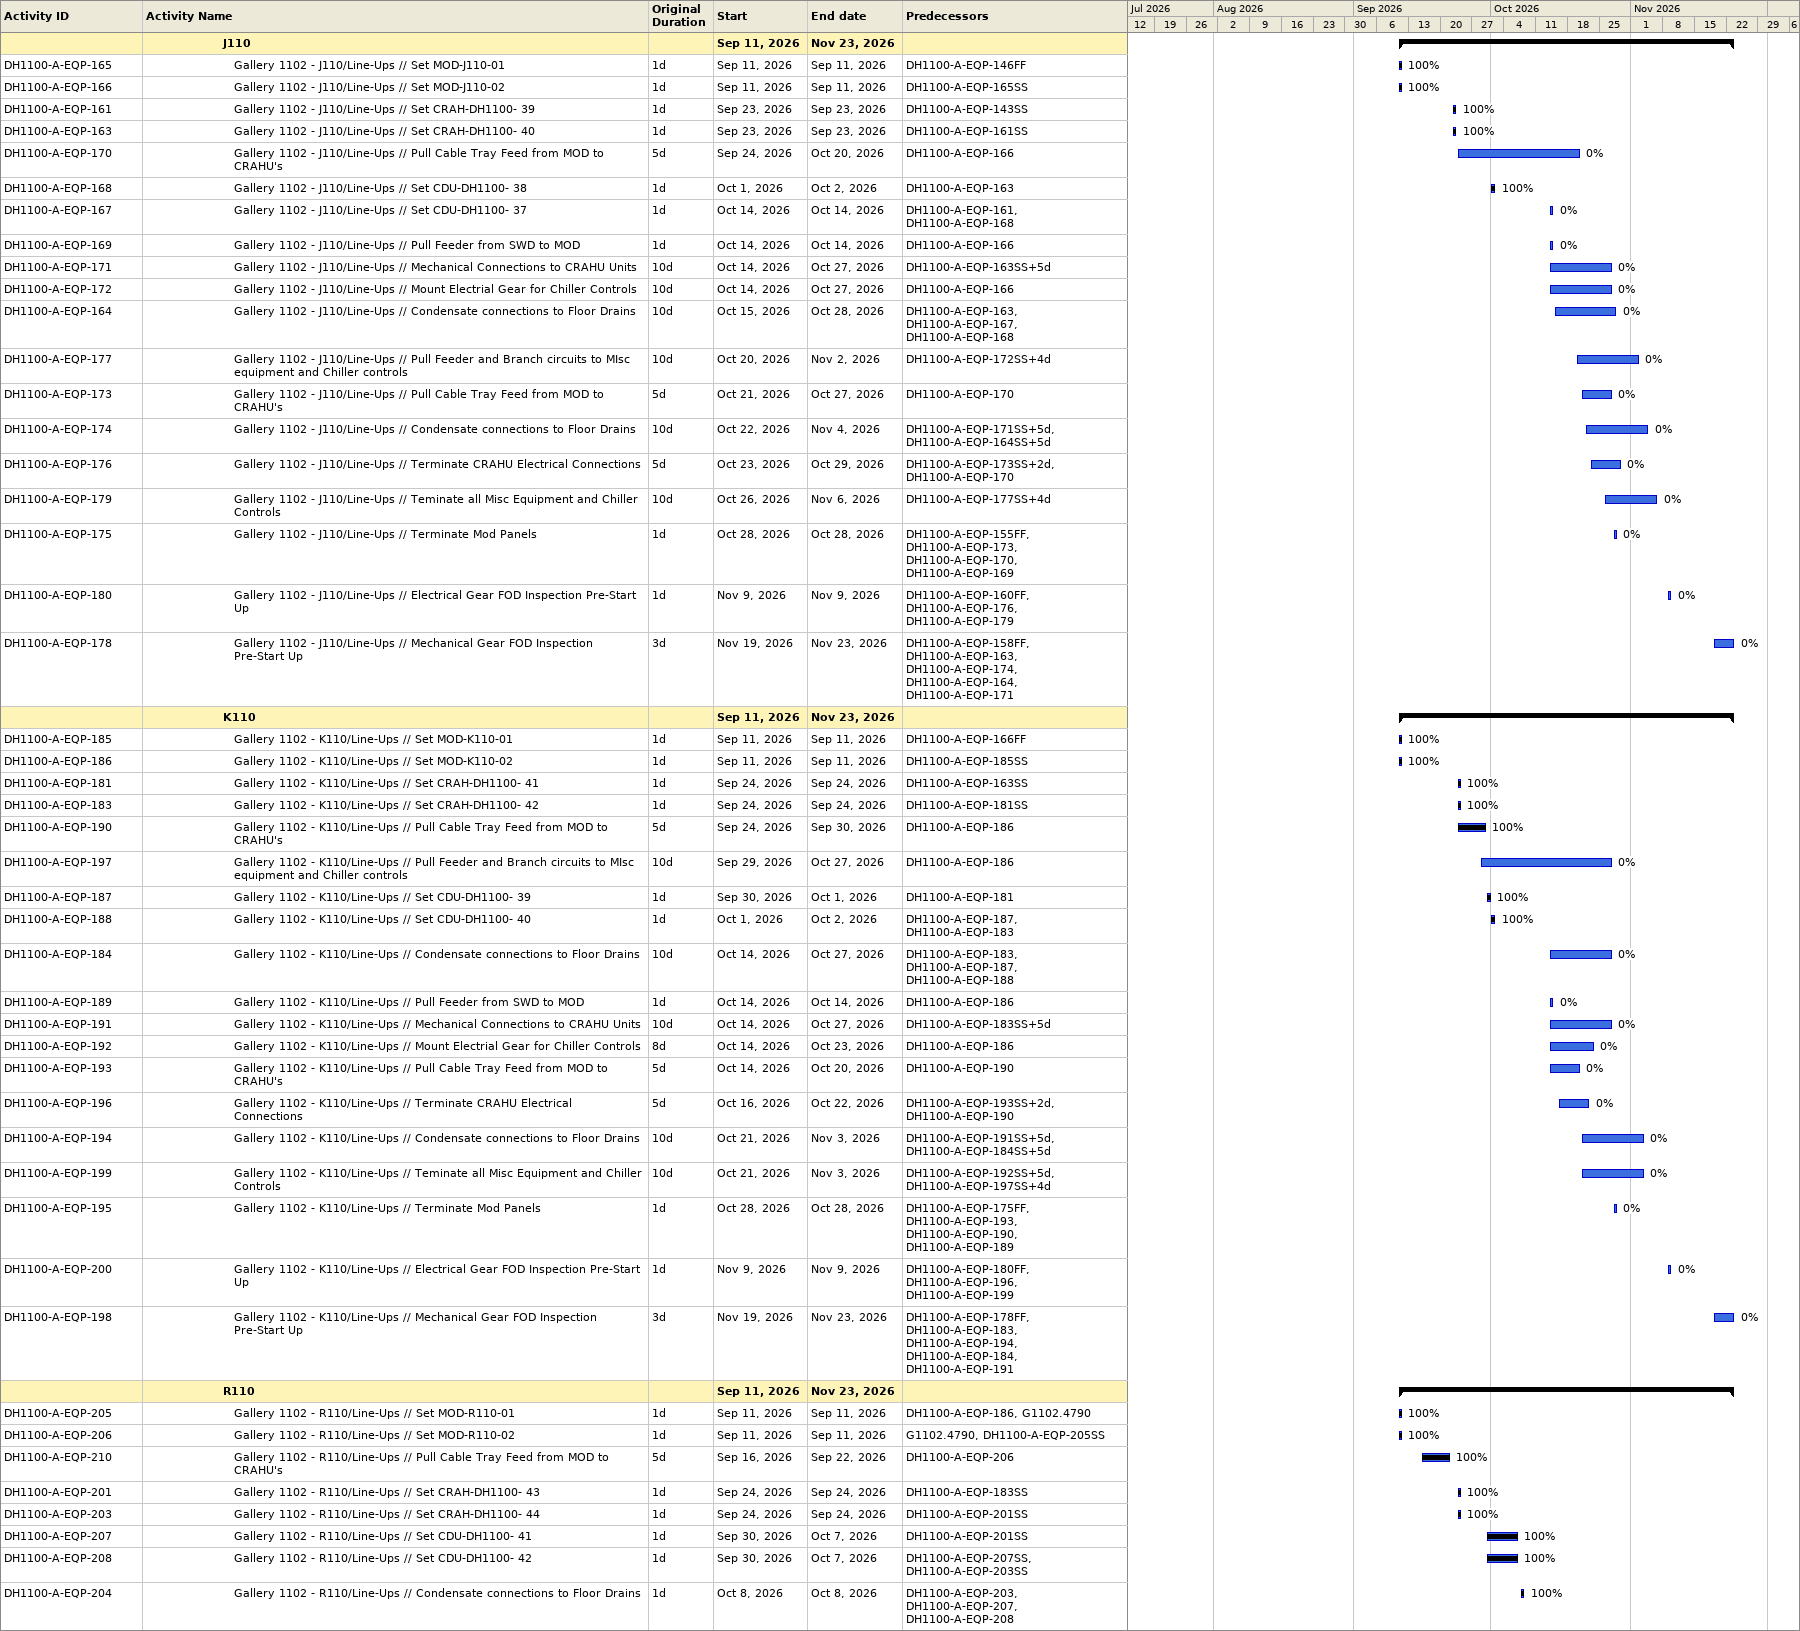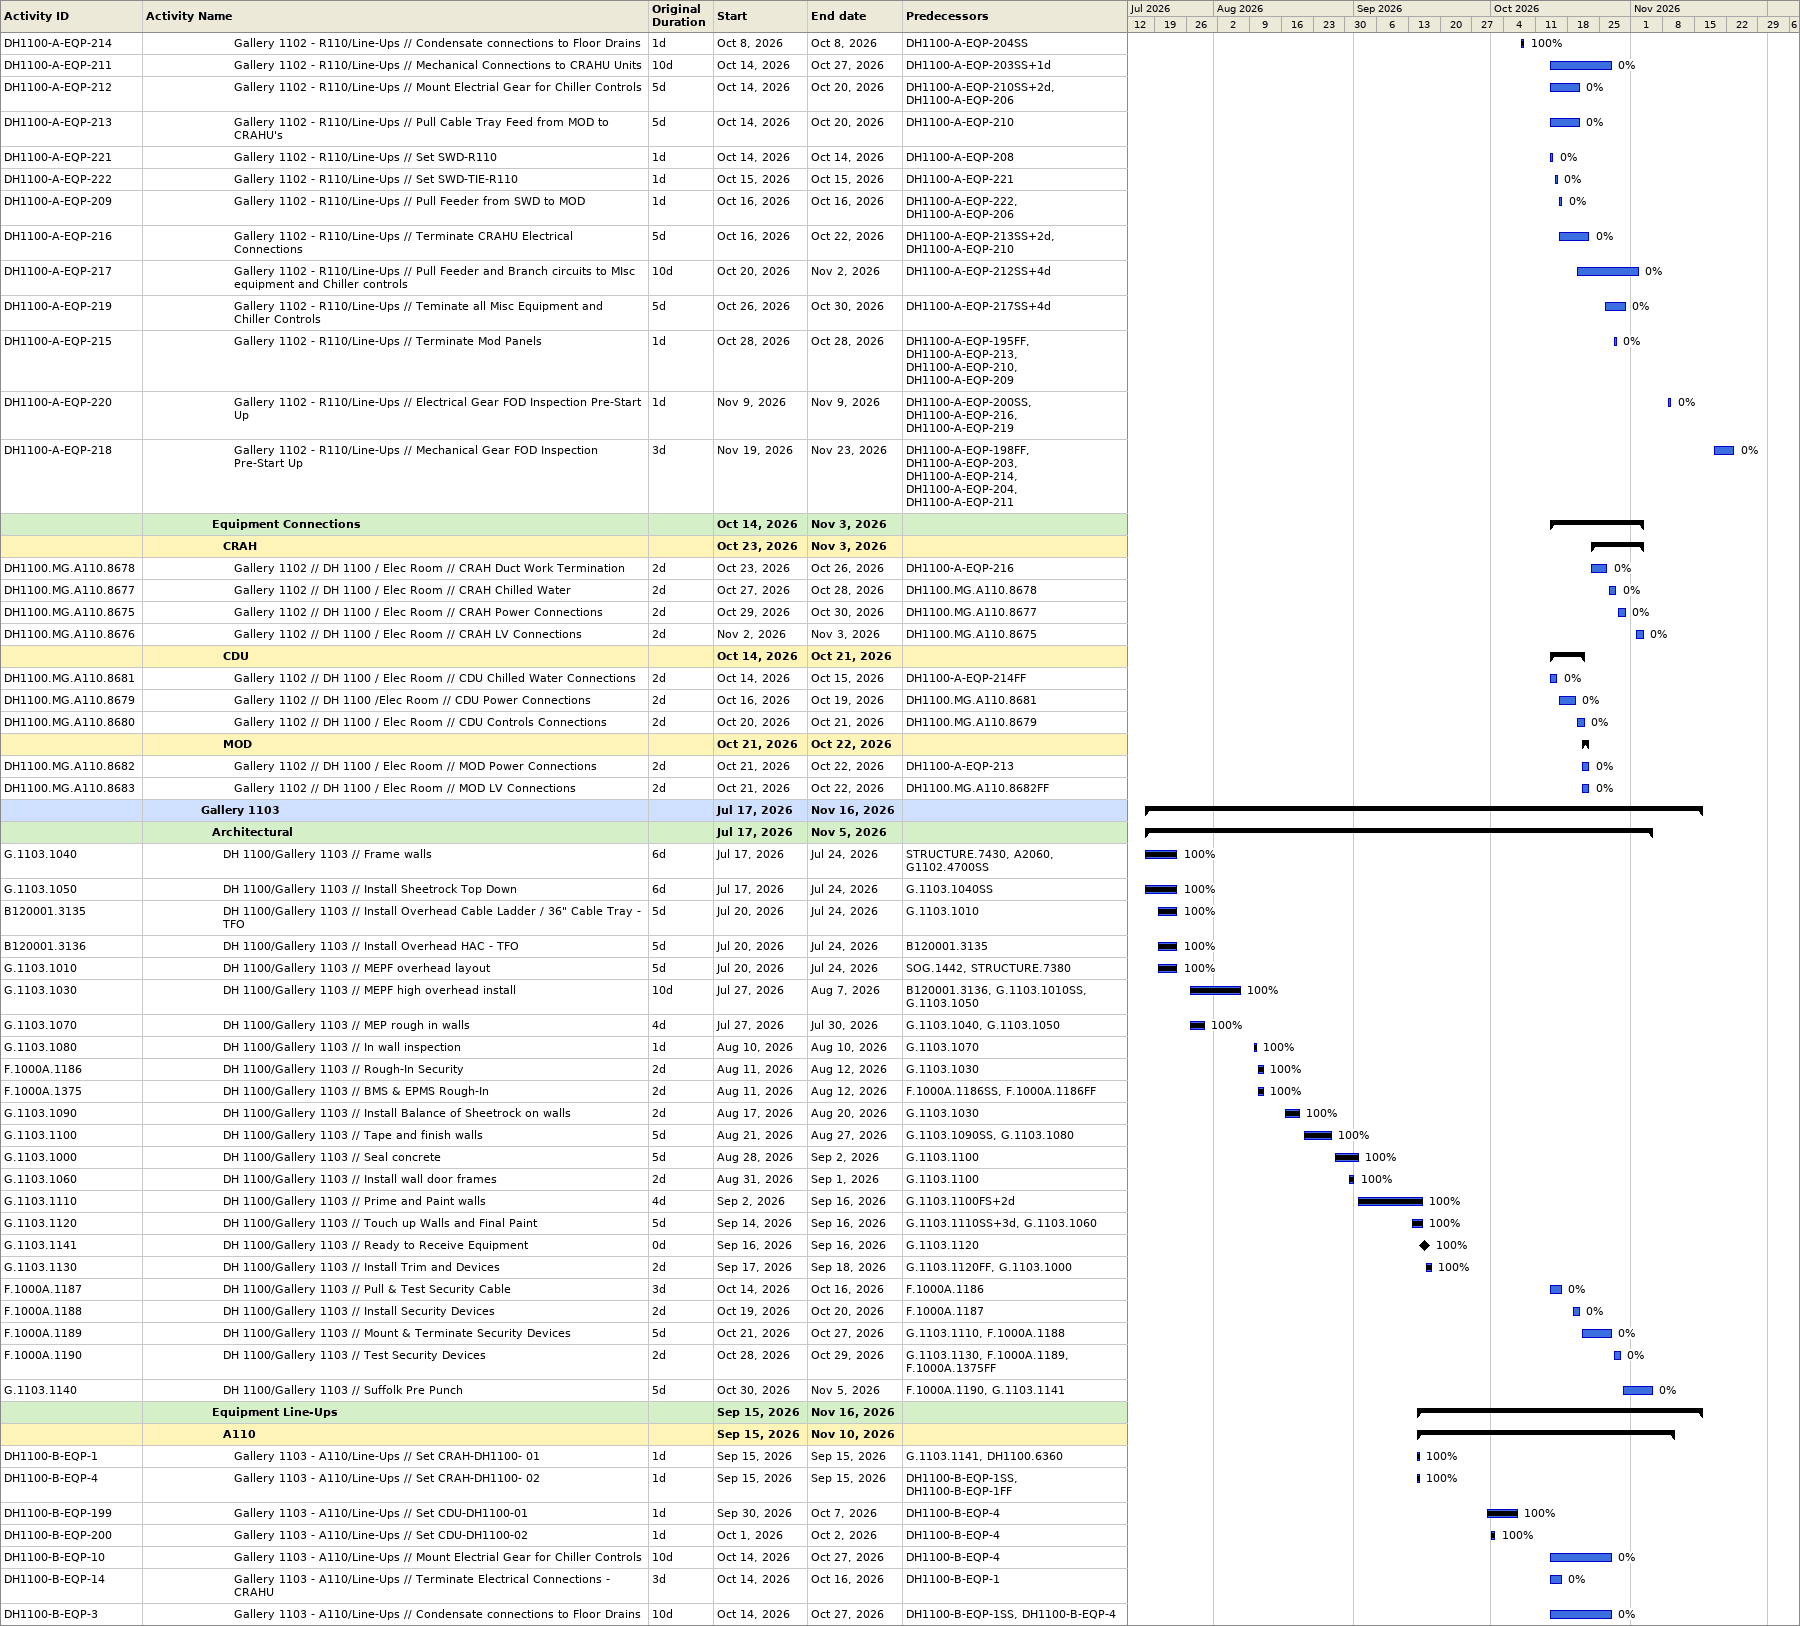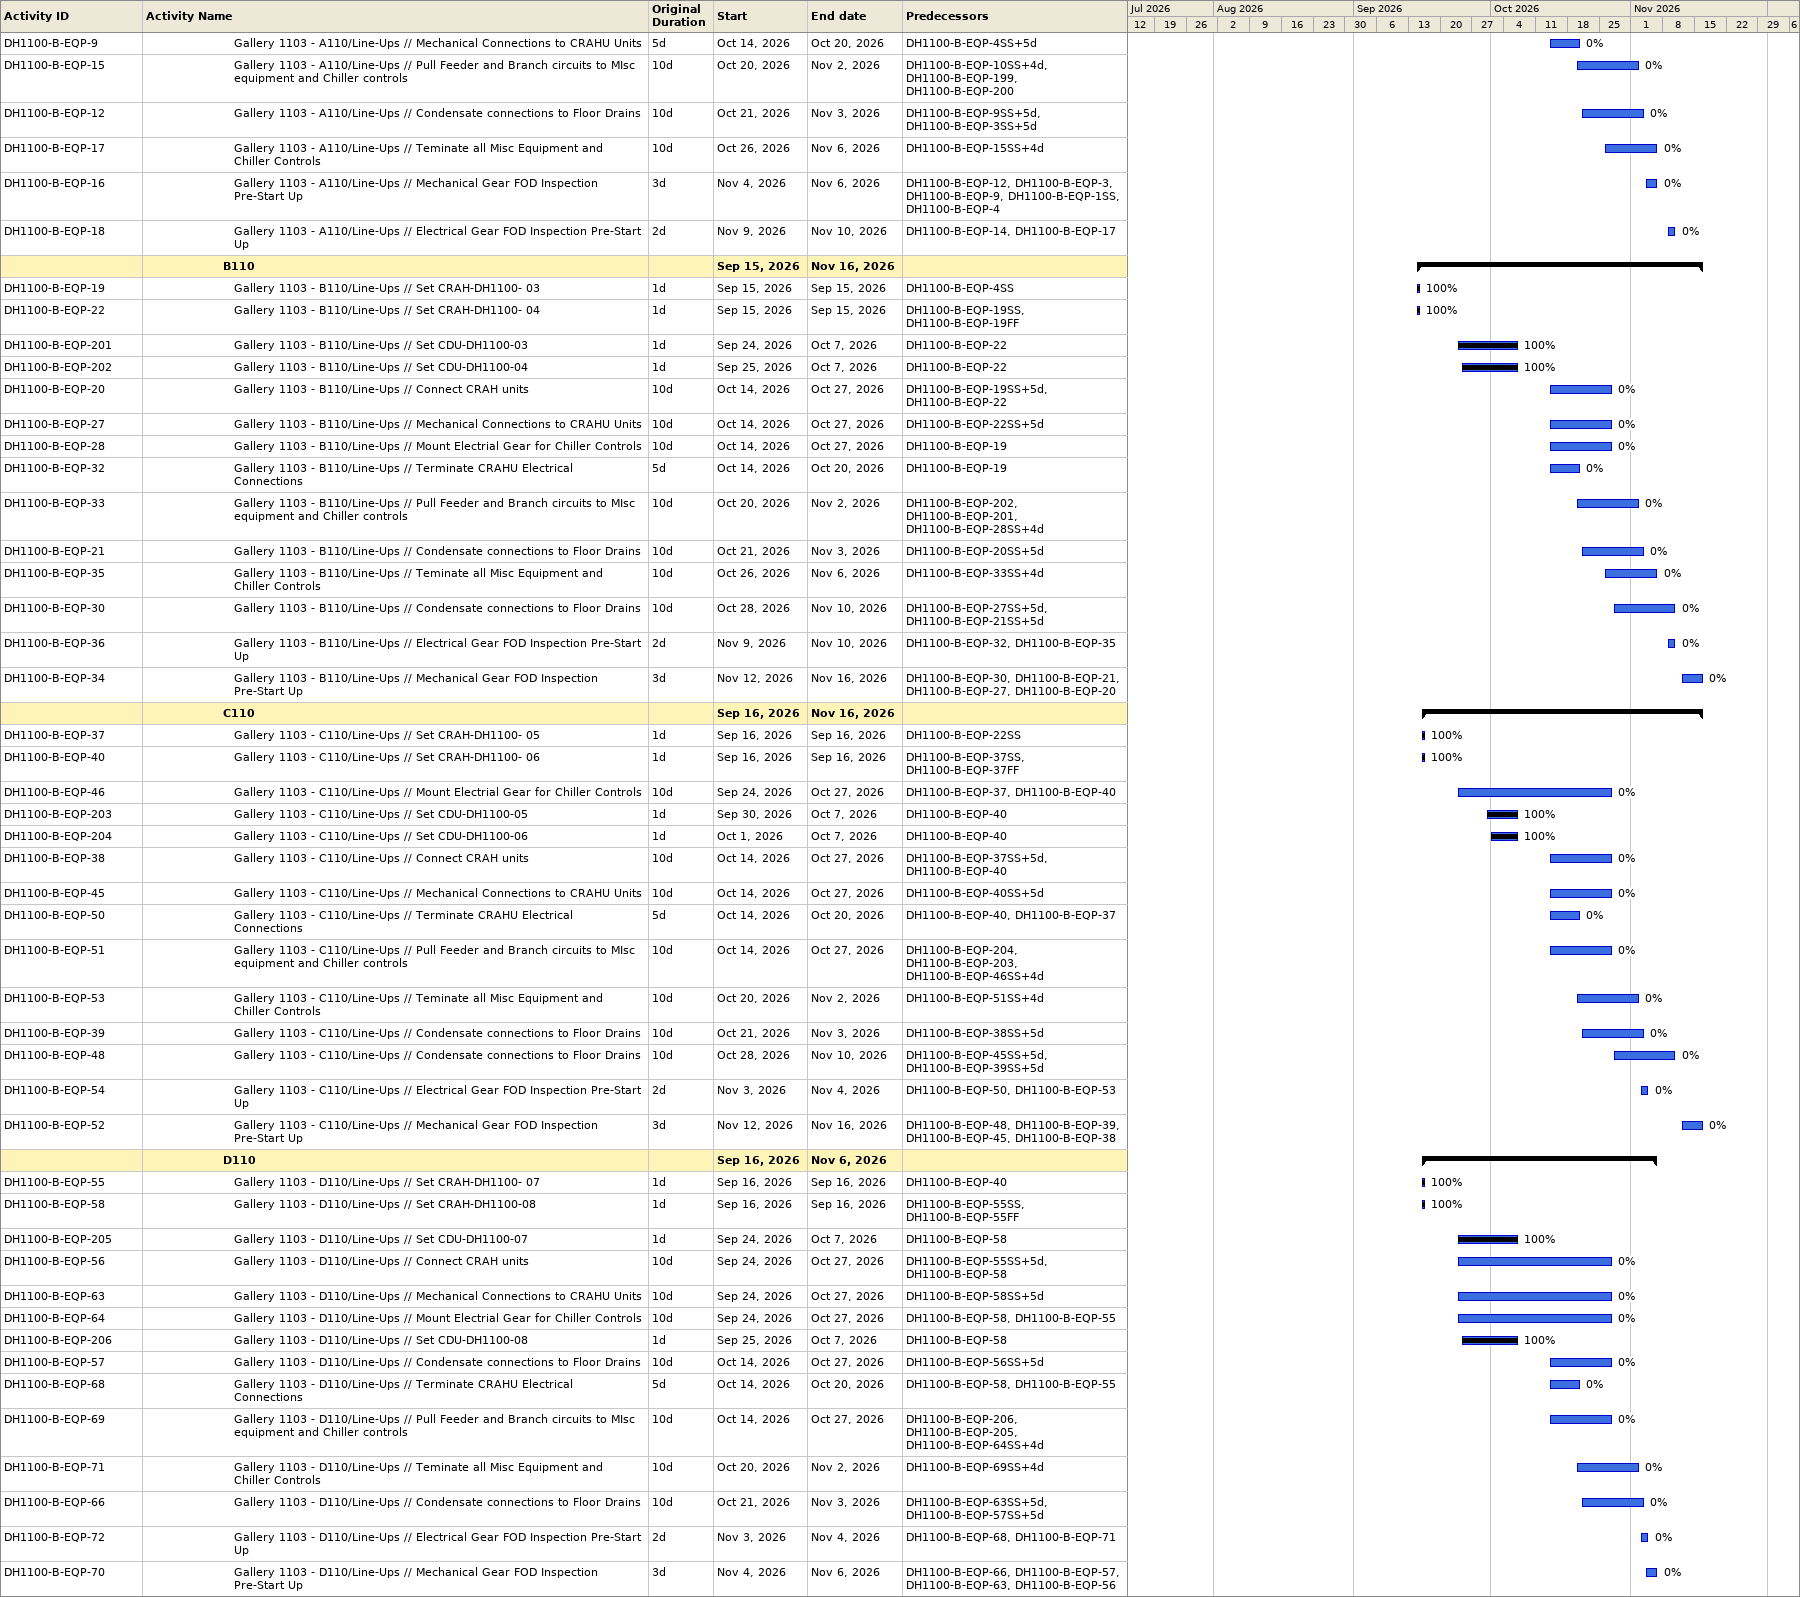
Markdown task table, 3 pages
| ID | Level | Task | Original duration | Start | Finish | Predecessors | % complete |
|---|---|---|---|---|---|---|---|
|  | 8 | **J110** |  | 2026-09-11 | 2026-11-23 |  |  |
| DH1100-A-EQP-165 | 9 | Gallery 1102 - J110/Line-Ups // Set MOD-J110-01 | 1d | 2026-09-11 | 2026-09-11 | DH1100-A-EQP-146FF | 100 |
| DH1100-A-EQP-166 | 9 | Gallery 1102 - J110/Line-Ups // Set MOD-J110-02 | 1d | 2026-09-11 | 2026-09-11 | DH1100-A-EQP-165SS | 100 |
| DH1100-A-EQP-161 | 9 | Gallery 1102 - J110/Line-Ups // Set CRAH-DH1100- 39 | 1d | 2026-09-23 | 2026-09-23 | DH1100-A-EQP-143SS | 100 |
| DH1100-A-EQP-163 | 9 | Gallery 1102 - J110/Line-Ups // Set CRAH-DH1100- 40 | 1d | 2026-09-23 | 2026-09-23 | DH1100-A-EQP-161SS | 100 |
| DH1100-A-EQP-170 | 9 | Gallery 1102 - J110/Line-Ups // Pull Cable Tray Feed from MOD to CRAHU's | 5d | 2026-09-24 | 2026-10-20 | DH1100-A-EQP-166 | 0 |
| DH1100-A-EQP-168 | 9 | Gallery 1102 - J110/Line-Ups // Set CDU-DH1100- 38 | 1d | 2026-10-01 | 2026-10-02 | DH1100-A-EQP-163 | 100 |
| DH1100-A-EQP-167 | 9 | Gallery 1102 - J110/Line-Ups // Set CDU-DH1100- 37 | 1d | 2026-10-14 | 2026-10-14 | DH1100-A-EQP-161, DH1100-A-EQP-168 | 0 |
| DH1100-A-EQP-169 | 9 | Gallery 1102 - J110/Line-Ups // Pull Feeder from SWD to MOD | 1d | 2026-10-14 | 2026-10-14 | DH1100-A-EQP-166 | 0 |
| DH1100-A-EQP-171 | 9 | Gallery 1102 - J110/Line-Ups // Mechanical Connections to CRAHU Units | 10d | 2026-10-14 | 2026-10-27 | DH1100-A-EQP-163SS+5d | 0 |
| DH1100-A-EQP-172 | 9 | Gallery 1102 - J110/Line-Ups // Mount Electrial Gear for Chiller Controls | 10d | 2026-10-14 | 2026-10-27 | DH1100-A-EQP-166 | 0 |
| DH1100-A-EQP-164 | 9 | Gallery 1102 - J110/Line-Ups // Condensate connections to Floor Drains | 10d | 2026-10-15 | 2026-10-28 | DH1100-A-EQP-163, DH1100-A-EQP-167, DH1100-A-EQP-168 | 0 |
| DH1100-A-EQP-177 | 9 | Gallery 1102 - J110/Line-Ups // Pull Feeder and Branch circuits to MIsc equipment and Chiller controls | 10d | 2026-10-20 | 2026-11-02 | DH1100-A-EQP-172SS+4d | 0 |
| DH1100-A-EQP-173 | 9 | Gallery 1102 - J110/Line-Ups // Pull Cable Tray Feed from MOD to CRAHU's | 5d | 2026-10-21 | 2026-10-27 | DH1100-A-EQP-170 | 0 |
| DH1100-A-EQP-174 | 9 | Gallery 1102 - J110/Line-Ups // Condensate connections to Floor Drains | 10d | 2026-10-22 | 2026-11-04 | DH1100-A-EQP-171SS+5d, DH1100-A-EQP-164SS+5d | 0 |
| DH1100-A-EQP-176 | 9 | Gallery 1102 - J110/Line-Ups // Terminate CRAHU Electrical Connections | 5d | 2026-10-23 | 2026-10-29 | DH1100-A-EQP-173SS+2d, DH1100-A-EQP-170 | 0 |
| DH1100-A-EQP-179 | 9 | Gallery 1102 - J110/Line-Ups // Teminate all Misc Equipment and Chiller Controls | 10d | 2026-10-26 | 2026-11-06 | DH1100-A-EQP-177SS+4d | 0 |
| DH1100-A-EQP-175 | 9 | Gallery 1102 - J110/Line-Ups // Terminate Mod Panels | 1d | 2026-10-28 | 2026-10-28 | DH1100-A-EQP-155FF, DH1100-A-EQP-173, DH1100-A-EQP-170, DH1100-A-EQP-169 | 0 |
| DH1100-A-EQP-180 | 9 | Gallery 1102 - J110/Line-Ups // Electrical Gear FOD Inspection Pre-Start Up | 1d | 2026-11-09 | 2026-11-09 | DH1100-A-EQP-160FF, DH1100-A-EQP-176, DH1100-A-EQP-179 | 0 |
| DH1100-A-EQP-178 | 9 | Gallery 1102 - J110/Line-Ups // Mechanical Gear FOD Inspection Pre-Start Up | 3d | 2026-11-19 | 2026-11-23 | DH1100-A-EQP-158FF, DH1100-A-EQP-163, DH1100-A-EQP-174, DH1100-A-EQP-164, DH1100-A-EQP-171 | 0 |
|  | 8 | **K110** |  | 2026-09-11 | 2026-11-23 |  |  |
| DH1100-A-EQP-185 | 9 | Gallery 1102 - K110/Line-Ups // Set MOD-K110-01 | 1d | 2026-09-11 | 2026-09-11 | DH1100-A-EQP-166FF | 100 |
| DH1100-A-EQP-186 | 9 | Gallery 1102 - K110/Line-Ups // Set MOD-K110-02 | 1d | 2026-09-11 | 2026-09-11 | DH1100-A-EQP-185SS | 100 |
| DH1100-A-EQP-181 | 9 | Gallery 1102 - K110/Line-Ups // Set CRAH-DH1100- 41 | 1d | 2026-09-24 | 2026-09-24 | DH1100-A-EQP-163SS | 100 |
| DH1100-A-EQP-183 | 9 | Gallery 1102 - K110/Line-Ups // Set CRAH-DH1100- 42 | 1d | 2026-09-24 | 2026-09-24 | DH1100-A-EQP-181SS | 100 |
| DH1100-A-EQP-190 | 9 | Gallery 1102 - K110/Line-Ups // Pull Cable Tray Feed from MOD to CRAHU's | 5d | 2026-09-24 | 2026-09-30 | DH1100-A-EQP-186 | 100 |
| DH1100-A-EQP-197 | 9 | Gallery 1102 - K110/Line-Ups // Pull Feeder and Branch circuits to MIsc equipment and Chiller controls | 10d | 2026-09-29 | 2026-10-27 | DH1100-A-EQP-186 | 0 |
| DH1100-A-EQP-187 | 9 | Gallery 1102 - K110/Line-Ups // Set CDU-DH1100- 39 | 1d | 2026-09-30 | 2026-10-01 | DH1100-A-EQP-181 | 100 |
| DH1100-A-EQP-188 | 9 | Gallery 1102 - K110/Line-Ups // Set CDU-DH1100- 40 | 1d | 2026-10-01 | 2026-10-02 | DH1100-A-EQP-187, DH1100-A-EQP-183 | 100 |
| DH1100-A-EQP-184 | 9 | Gallery 1102 - K110/Line-Ups // Condensate connections to Floor Drains | 10d | 2026-10-14 | 2026-10-27 | DH1100-A-EQP-183, DH1100-A-EQP-187, DH1100-A-EQP-188 | 0 |
| DH1100-A-EQP-189 | 9 | Gallery 1102 - K110/Line-Ups // Pull Feeder from SWD to MOD | 1d | 2026-10-14 | 2026-10-14 | DH1100-A-EQP-186 | 0 |
| DH1100-A-EQP-191 | 9 | Gallery 1102 - K110/Line-Ups // Mechanical Connections to CRAHU Units | 10d | 2026-10-14 | 2026-10-27 | DH1100-A-EQP-183SS+5d | 0 |
| DH1100-A-EQP-192 | 9 | Gallery 1102 - K110/Line-Ups // Mount Electrial Gear for Chiller Controls | 8d | 2026-10-14 | 2026-10-23 | DH1100-A-EQP-186 | 0 |
| DH1100-A-EQP-193 | 9 | Gallery 1102 - K110/Line-Ups // Pull Cable Tray Feed from MOD to CRAHU's | 5d | 2026-10-14 | 2026-10-20 | DH1100-A-EQP-190 | 0 |
| DH1100-A-EQP-196 | 9 | Gallery 1102 - K110/Line-Ups // Terminate CRAHU Electrical Connections | 5d | 2026-10-16 | 2026-10-22 | DH1100-A-EQP-193SS+2d, DH1100-A-EQP-190 | 0 |
| DH1100-A-EQP-194 | 9 | Gallery 1102 - K110/Line-Ups // Condensate connections to Floor Drains | 10d | 2026-10-21 | 2026-11-03 | DH1100-A-EQP-191SS+5d, DH1100-A-EQP-184SS+5d | 0 |
| DH1100-A-EQP-199 | 9 | Gallery 1102 - K110/Line-Ups // Teminate all Misc Equipment and Chiller Controls | 10d | 2026-10-21 | 2026-11-03 | DH1100-A-EQP-192SS+5d, DH1100-A-EQP-197SS+4d | 0 |
| DH1100-A-EQP-195 | 9 | Gallery 1102 - K110/Line-Ups // Terminate Mod Panels | 1d | 2026-10-28 | 2026-10-28 | DH1100-A-EQP-175FF, DH1100-A-EQP-193, DH1100-A-EQP-190, DH1100-A-EQP-189 | 0 |
| DH1100-A-EQP-200 | 9 | Gallery 1102 - K110/Line-Ups // Electrical Gear FOD Inspection Pre-Start Up | 1d | 2026-11-09 | 2026-11-09 | DH1100-A-EQP-180FF, DH1100-A-EQP-196, DH1100-A-EQP-199 | 0 |
| DH1100-A-EQP-198 | 9 | Gallery 1102 - K110/Line-Ups // Mechanical Gear FOD Inspection Pre-Start Up | 3d | 2026-11-19 | 2026-11-23 | DH1100-A-EQP-178FF, DH1100-A-EQP-183, DH1100-A-EQP-194, DH1100-A-EQP-184, DH1100-A-EQP-191 | 0 |
|  | 8 | **R110** |  | 2026-09-11 | 2026-11-23 |  |  |
| DH1100-A-EQP-205 | 9 | Gallery 1102 - R110/Line-Ups // Set MOD-R110-01 | 1d | 2026-09-11 | 2026-09-11 | DH1100-A-EQP-186, G1102.4790 | 100 |
| DH1100-A-EQP-206 | 9 | Gallery 1102 - R110/Line-Ups // Set MOD-R110-02 | 1d | 2026-09-11 | 2026-09-11 | G1102.4790, DH1100-A-EQP-205SS | 100 |
| DH1100-A-EQP-210 | 9 | Gallery 1102 - R110/Line-Ups // Pull Cable Tray Feed from MOD to CRAHU's | 5d | 2026-09-16 | 2026-09-22 | DH1100-A-EQP-206 | 100 |
| DH1100-A-EQP-201 | 9 | Gallery 1102 - R110/Line-Ups // Set CRAH-DH1100- 43 | 1d | 2026-09-24 | 2026-09-24 | DH1100-A-EQP-183SS | 100 |
| DH1100-A-EQP-203 | 9 | Gallery 1102 - R110/Line-Ups // Set CRAH-DH1100- 44 | 1d | 2026-09-24 | 2026-09-24 | DH1100-A-EQP-201SS | 100 |
| DH1100-A-EQP-207 | 9 | Gallery 1102 - R110/Line-Ups // Set CDU-DH1100- 41 | 1d | 2026-09-30 | 2026-10-07 | DH1100-A-EQP-201SS | 100 |
| DH1100-A-EQP-208 | 9 | Gallery 1102 - R110/Line-Ups // Set CDU-DH1100- 42 | 1d | 2026-09-30 | 2026-10-07 | DH1100-A-EQP-207SS, DH1100-A-EQP-203SS | 100 |
| DH1100-A-EQP-204 | 9 | Gallery 1102 - R110/Line-Ups // Condensate connections to Floor Drains | 1d | 2026-10-08 | 2026-10-08 | DH1100-A-EQP-203, DH1100-A-EQP-207, DH1100-A-EQP-208 | 100 |
| DH1100-A-EQP-214 | 9 | Gallery 1102 - R110/Line-Ups // Condensate connections to Floor Drains | 1d | 2026-10-08 | 2026-10-08 | DH1100-A-EQP-204SS | 100 |
| DH1100-A-EQP-211 | 9 | Gallery 1102 - R110/Line-Ups // Mechanical Connections to CRAHU Units | 10d | 2026-10-14 | 2026-10-27 | DH1100-A-EQP-203SS+1d | 0 |
| DH1100-A-EQP-212 | 9 | Gallery 1102 - R110/Line-Ups // Mount Electrial Gear for Chiller Controls | 5d | 2026-10-14 | 2026-10-20 | DH1100-A-EQP-210SS+2d, DH1100-A-EQP-206 | 0 |
| DH1100-A-EQP-213 | 9 | Gallery 1102 - R110/Line-Ups // Pull Cable Tray Feed from MOD to CRAHU's | 5d | 2026-10-14 | 2026-10-20 | DH1100-A-EQP-210 | 0 |
| DH1100-A-EQP-221 | 9 | Gallery 1102 - R110/Line-Ups // Set SWD-R110 | 1d | 2026-10-14 | 2026-10-14 | DH1100-A-EQP-208 | 0 |
| DH1100-A-EQP-222 | 9 | Gallery 1102 - R110/Line-Ups // Set SWD-TIE-R110 | 1d | 2026-10-15 | 2026-10-15 | DH1100-A-EQP-221 | 0 |
| DH1100-A-EQP-209 | 9 | Gallery 1102 - R110/Line-Ups // Pull Feeder from SWD to MOD | 1d | 2026-10-16 | 2026-10-16 | DH1100-A-EQP-222, DH1100-A-EQP-206 | 0 |
| DH1100-A-EQP-216 | 9 | Gallery 1102 - R110/Line-Ups // Terminate CRAHU Electrical Connections | 5d | 2026-10-16 | 2026-10-22 | DH1100-A-EQP-213SS+2d, DH1100-A-EQP-210 | 0 |
| DH1100-A-EQP-217 | 9 | Gallery 1102 - R110/Line-Ups // Pull Feeder and Branch circuits to MIsc equipment and Chiller controls | 10d | 2026-10-20 | 2026-11-02 | DH1100-A-EQP-212SS+4d | 0 |
| DH1100-A-EQP-219 | 9 | Gallery 1102 - R110/Line-Ups // Teminate all Misc Equipment and Chiller Controls | 5d | 2026-10-26 | 2026-10-30 | DH1100-A-EQP-217SS+4d | 0 |
| DH1100-A-EQP-215 | 9 | Gallery 1102 - R110/Line-Ups // Terminate Mod Panels | 1d | 2026-10-28 | 2026-10-28 | DH1100-A-EQP-195FF, DH1100-A-EQP-213, DH1100-A-EQP-210, DH1100-A-EQP-209 | 0 |
| DH1100-A-EQP-220 | 9 | Gallery 1102 - R110/Line-Ups // Electrical Gear FOD Inspection Pre-Start Up | 1d | 2026-11-09 | 2026-11-09 | DH1100-A-EQP-200SS, DH1100-A-EQP-216, DH1100-A-EQP-219 | 0 |
| DH1100-A-EQP-218 | 9 | Gallery 1102 - R110/Line-Ups // Mechanical Gear FOD Inspection Pre-Start Up | 3d | 2026-11-19 | 2026-11-23 | DH1100-A-EQP-198FF, DH1100-A-EQP-203, DH1100-A-EQP-214, DH1100-A-EQP-204, DH1100-A-EQP-211 | 0 |
|  | 7 | **Equipment Connections** |  | 2026-10-14 | 2026-11-03 |  |  |
|  | 8 | **CRAH** |  | 2026-10-23 | 2026-11-03 |  |  |
| DH1100.MG.A110.8678 | 9 | Gallery 1102 // DH 1100 / Elec Room // CRAH Duct Work Termination | 2d | 2026-10-23 | 2026-10-26 | DH1100-A-EQP-216 | 0 |
| DH1100.MG.A110.8677 | 9 | Gallery 1102 // DH 1100 / Elec Room // CRAH Chilled Water | 2d | 2026-10-27 | 2026-10-28 | DH1100.MG.A110.8678 | 0 |
| DH1100.MG.A110.8675 | 9 | Gallery 1102 // DH 1100 / Elec Room // CRAH Power Connections | 2d | 2026-10-29 | 2026-10-30 | DH1100.MG.A110.8677 | 0 |
| DH1100.MG.A110.8676 | 9 | Gallery 1102 // DH 1100 / Elec Room // CRAH LV Connections | 2d | 2026-11-02 | 2026-11-03 | DH1100.MG.A110.8675 | 0 |
|  | 8 | **CDU** |  | 2026-10-14 | 2026-10-21 |  |  |
| DH1100.MG.A110.8681 | 9 | Gallery 1102 // DH 1100 / Elec Room // CDU Chilled Water Connections | 2d | 2026-10-14 | 2026-10-15 | DH1100-A-EQP-214FF | 0 |
| DH1100.MG.A110.8679 | 9 | Gallery 1102 // DH 1100 /Elec Room // CDU Power Connections | 2d | 2026-10-16 | 2026-10-19 | DH1100.MG.A110.8681 | 0 |
| DH1100.MG.A110.8680 | 9 | Gallery 1102 // DH 1100 / Elec Room // CDU Controls Connections | 2d | 2026-10-20 | 2026-10-21 | DH1100.MG.A110.8679 | 0 |
|  | 8 | **MOD** |  | 2026-10-21 | 2026-10-22 |  |  |
| DH1100.MG.A110.8682 | 9 | Gallery 1102 // DH 1100 / Elec Room // MOD Power Connections | 2d | 2026-10-21 | 2026-10-22 | DH1100-A-EQP-213 | 0 |
| DH1100.MG.A110.8683 | 9 | Gallery 1102 // DH 1100 / Elec Room // MOD LV Connections | 2d | 2026-10-21 | 2026-10-22 | DH1100.MG.A110.8682FF | 0 |
|  | 6 | **Gallery 1103** |  | 2026-07-17 | 2026-11-16 |  |  |
|  | 7 | **Architectural** |  | 2026-07-17 | 2026-11-05 |  |  |
| G.1103.1040 | 8 | DH 1100/Gallery 1103 // Frame walls | 6d | 2026-07-17 | 2026-07-24 | STRUCTURE.7430, A2060, G1102.4700SS | 100 |
| G.1103.1050 | 8 | DH 1100/Gallery 1103 // Install Sheetrock Top Down | 6d | 2026-07-17 | 2026-07-24 | G.1103.1040SS | 100 |
| B120001.3135 | 8 | DH 1100/Gallery 1103 // Install Overhead Cable Ladder / 36" Cable Tray - TFO | 5d | 2026-07-20 | 2026-07-24 | G.1103.1010 | 100 |
| B120001.3136 | 8 | DH 1100/Gallery 1103 // Install Overhead HAC - TFO | 5d | 2026-07-20 | 2026-07-24 | B120001.3135 | 100 |
| G.1103.1010 | 8 | DH 1100/Gallery 1103 // MEPF overhead layout | 5d | 2026-07-20 | 2026-07-24 | SOG.1442, STRUCTURE.7380 | 100 |
| G.1103.1030 | 8 | DH 1100/Gallery 1103 // MEPF high overhead install | 10d | 2026-07-27 | 2026-08-07 | B120001.3136, G.1103.1010SS, G.1103.1050 | 100 |
| G.1103.1070 | 8 | DH 1100/Gallery 1103 // MEP rough in walls | 4d | 2026-07-27 | 2026-07-30 | G.1103.1040, G.1103.1050 | 100 |
| G.1103.1080 | 8 | DH 1100/Gallery 1103 // In wall inspection | 1d | 2026-08-10 | 2026-08-10 | G.1103.1070 | 100 |
| F.1000A.1186 | 8 | DH 1100/Gallery 1103 // Rough-In Security | 2d | 2026-08-11 | 2026-08-12 | G.1103.1030 | 100 |
| F.1000A.1375 | 8 | DH 1100/Gallery 1103 // BMS & EPMS Rough-In | 2d | 2026-08-11 | 2026-08-12 | F.1000A.1186SS, F.1000A.1186FF | 100 |
| G.1103.1090 | 8 | DH 1100/Gallery 1103 // Install Balance of Sheetrock on walls | 2d | 2026-08-17 | 2026-08-20 | G.1103.1030 | 100 |
| G.1103.1100 | 8 | DH 1100/Gallery 1103 // Tape and finish walls | 5d | 2026-08-21 | 2026-08-27 | G.1103.1090SS, G.1103.1080 | 100 |
| G.1103.1000 | 8 | DH 1100/Gallery 1103 // Seal concrete | 5d | 2026-08-28 | 2026-09-02 | G.1103.1100 | 100 |
| G.1103.1060 | 8 | DH 1100/Gallery 1103 // Install wall door frames | 2d | 2026-08-31 | 2026-09-01 | G.1103.1100 | 100 |
| G.1103.1110 | 8 | DH 1100/Gallery 1103 // Prime and Paint walls | 4d | 2026-09-02 | 2026-09-16 | G.1103.1100FS+2d | 100 |
| G.1103.1120 | 8 | DH 1100/Gallery 1103 // Touch up Walls and Final Paint | 5d | 2026-09-14 | 2026-09-16 | G.1103.1110SS+3d, G.1103.1060 | 100 |
| G.1103.1141 | 8 | DH 1100/Gallery 1103 // Ready to Receive Equipment | 0d | 2026-09-16 | 2026-09-16 | G.1103.1120 | 100 |
| G.1103.1130 | 8 | DH 1100/Gallery 1103 // Install Trim and Devices | 2d | 2026-09-17 | 2026-09-18 | G.1103.1120FF, G.1103.1000 | 100 |
| F.1000A.1187 | 8 | DH 1100/Gallery 1103 // Pull & Test Security Cable | 3d | 2026-10-14 | 2026-10-16 | F.1000A.1186 | 0 |
| F.1000A.1188 | 8 | DH 1100/Gallery 1103 // Install Security Devices | 2d | 2026-10-19 | 2026-10-20 | F.1000A.1187 | 0 |
| F.1000A.1189 | 8 | DH 1100/Gallery 1103 // Mount & Terminate Security Devices | 5d | 2026-10-21 | 2026-10-27 | G.1103.1110, F.1000A.1188 | 0 |
| F.1000A.1190 | 8 | DH 1100/Gallery 1103 // Test Security Devices | 2d | 2026-10-28 | 2026-10-29 | G.1103.1130, F.1000A.1189, F.1000A.1375FF | 0 |
| G.1103.1140 | 8 | DH 1100/Gallery 1103 // Suffolk Pre Punch | 5d | 2026-10-30 | 2026-11-05 | F.1000A.1190, G.1103.1141 | 0 |
|  | 7 | **Equipment Line-Ups** |  | 2026-09-15 | 2026-11-16 |  |  |
|  | 8 | **A110** |  | 2026-09-15 | 2026-11-10 |  |  |
| DH1100-B-EQP-1 | 9 | Gallery 1103 - A110/Line-Ups // Set CRAH-DH1100- 01 | 1d | 2026-09-15 | 2026-09-15 | G.1103.1141, DH1100.6360 | 100 |
| DH1100-B-EQP-4 | 9 | Gallery 1103 - A110/Line-Ups // Set CRAH-DH1100- 02 | 1d | 2026-09-15 | 2026-09-15 | DH1100-B-EQP-1SS, DH1100-B-EQP-1FF | 100 |
| DH1100-B-EQP-199 | 9 | Gallery 1103 - A110/Line-Ups // Set CDU-DH1100-01 | 1d | 2026-09-30 | 2026-10-07 | DH1100-B-EQP-4 | 100 |
| DH1100-B-EQP-200 | 9 | Gallery 1103 - A110/Line-Ups // Set CDU-DH1100-02 | 1d | 2026-10-01 | 2026-10-02 | DH1100-B-EQP-4 | 100 |
| DH1100-B-EQP-10 | 9 | Gallery 1103 - A110/Line-Ups // Mount Electrial Gear for Chiller Controls | 10d | 2026-10-14 | 2026-10-27 | DH1100-B-EQP-4 | 0 |
| DH1100-B-EQP-14 | 9 | Gallery 1103 - A110/Line-Ups // Terminate Electrical Connections - CRAHU | 3d | 2026-10-14 | 2026-10-16 | DH1100-B-EQP-1 | 0 |
| DH1100-B-EQP-3 | 9 | Gallery 1103 - A110/Line-Ups // Condensate connections to Floor Drains | 10d | 2026-10-14 | 2026-10-27 | DH1100-B-EQP-1SS, DH1100-B-EQP-4 | 0 |
| DH1100-B-EQP-9 | 9 | Gallery 1103 - A110/Line-Ups // Mechanical Connections to CRAHU Units | 5d | 2026-10-14 | 2026-10-20 | DH1100-B-EQP-4SS+5d | 0 |
| DH1100-B-EQP-15 | 9 | Gallery 1103 - A110/Line-Ups // Pull Feeder and Branch circuits to MIsc equipment and Chiller controls | 10d | 2026-10-20 | 2026-11-02 | DH1100-B-EQP-10SS+4d, DH1100-B-EQP-199, DH1100-B-EQP-200 | 0 |
| DH1100-B-EQP-12 | 9 | Gallery 1103 - A110/Line-Ups // Condensate connections to Floor Drains | 10d | 2026-10-21 | 2026-11-03 | DH1100-B-EQP-9SS+5d, DH1100-B-EQP-3SS+5d | 0 |
| DH1100-B-EQP-17 | 9 | Gallery 1103 - A110/Line-Ups // Teminate all Misc Equipment and Chiller Controls | 10d | 2026-10-26 | 2026-11-06 | DH1100-B-EQP-15SS+4d | 0 |
| DH1100-B-EQP-16 | 9 | Gallery 1103 - A110/Line-Ups // Mechanical Gear FOD Inspection Pre-Start Up | 3d | 2026-11-04 | 2026-11-06 | DH1100-B-EQP-12, DH1100-B-EQP-3, DH1100-B-EQP-9, DH1100-B-EQP-1SS, DH1100-B-EQP-4 | 0 |
| DH1100-B-EQP-18 | 9 | Gallery 1103 - A110/Line-Ups // Electrical Gear FOD Inspection Pre-Start Up | 2d | 2026-11-09 | 2026-11-10 | DH1100-B-EQP-14, DH1100-B-EQP-17 | 0 |
|  | 8 | **B110** |  | 2026-09-15 | 2026-11-16 |  |  |
| DH1100-B-EQP-19 | 9 | Gallery 1103 - B110/Line-Ups // Set CRAH-DH1100- 03 | 1d | 2026-09-15 | 2026-09-15 | DH1100-B-EQP-4SS | 100 |
| DH1100-B-EQP-22 | 9 | Gallery 1103 - B110/Line-Ups // Set CRAH-DH1100- 04 | 1d | 2026-09-15 | 2026-09-15 | DH1100-B-EQP-19SS, DH1100-B-EQP-19FF | 100 |
| DH1100-B-EQP-201 | 9 | Gallery 1103 - B110/Line-Ups // Set CDU-DH1100-03 | 1d | 2026-09-24 | 2026-10-07 | DH1100-B-EQP-22 | 100 |
| DH1100-B-EQP-202 | 9 | Gallery 1103 - B110/Line-Ups // Set CDU-DH1100-04 | 1d | 2026-09-25 | 2026-10-07 | DH1100-B-EQP-22 | 100 |
| DH1100-B-EQP-20 | 9 | Gallery 1103 - B110/Line-Ups // Connect CRAH units | 10d | 2026-10-14 | 2026-10-27 | DH1100-B-EQP-19SS+5d, DH1100-B-EQP-22 | 0 |
| DH1100-B-EQP-27 | 9 | Gallery 1103 - B110/Line-Ups // Mechanical Connections to CRAHU Units | 10d | 2026-10-14 | 2026-10-27 | DH1100-B-EQP-22SS+5d | 0 |
| DH1100-B-EQP-28 | 9 | Gallery 1103 - B110/Line-Ups // Mount Electrial Gear for Chiller Controls | 10d | 2026-10-14 | 2026-10-27 | DH1100-B-EQP-19 | 0 |
| DH1100-B-EQP-32 | 9 | Gallery 1103 - B110/Line-Ups // Terminate CRAHU Electrical Connections | 5d | 2026-10-14 | 2026-10-20 | DH1100-B-EQP-19 | 0 |
| DH1100-B-EQP-33 | 9 | Gallery 1103 - B110/Line-Ups // Pull Feeder and Branch circuits to MIsc equipment and Chiller controls | 10d | 2026-10-20 | 2026-11-02 | DH1100-B-EQP-202, DH1100-B-EQP-201, DH1100-B-EQP-28SS+4d | 0 |
| DH1100-B-EQP-21 | 9 | Gallery 1103 - B110/Line-Ups // Condensate connections to Floor Drains | 10d | 2026-10-21 | 2026-11-03 | DH1100-B-EQP-20SS+5d | 0 |
| DH1100-B-EQP-35 | 9 | Gallery 1103 - B110/Line-Ups // Teminate all Misc Equipment and Chiller Controls | 10d | 2026-10-26 | 2026-11-06 | DH1100-B-EQP-33SS+4d | 0 |
| DH1100-B-EQP-30 | 9 | Gallery 1103 - B110/Line-Ups // Condensate connections to Floor Drains | 10d | 2026-10-28 | 2026-11-10 | DH1100-B-EQP-27SS+5d, DH1100-B-EQP-21SS+5d | 0 |
| DH1100-B-EQP-36 | 9 | Gallery 1103 - B110/Line-Ups // Electrical Gear FOD Inspection Pre-Start Up | 2d | 2026-11-09 | 2026-11-10 | DH1100-B-EQP-32, DH1100-B-EQP-35 | 0 |
| DH1100-B-EQP-34 | 9 | Gallery 1103 - B110/Line-Ups // Mechanical Gear FOD Inspection Pre-Start Up | 3d | 2026-11-12 | 2026-11-16 | DH1100-B-EQP-30, DH1100-B-EQP-21, DH1100-B-EQP-27, DH1100-B-EQP-20 | 0 |
|  | 8 | **C110** |  | 2026-09-16 | 2026-11-16 |  |  |
| DH1100-B-EQP-37 | 9 | Gallery 1103 - C110/Line-Ups // Set CRAH-DH1100- 05 | 1d | 2026-09-16 | 2026-09-16 | DH1100-B-EQP-22SS | 100 |
| DH1100-B-EQP-40 | 9 | Gallery 1103 - C110/Line-Ups // Set CRAH-DH1100- 06 | 1d | 2026-09-16 | 2026-09-16 | DH1100-B-EQP-37SS, DH1100-B-EQP-37FF | 100 |
| DH1100-B-EQP-46 | 9 | Gallery 1103 - C110/Line-Ups // Mount Electrial Gear for Chiller Controls | 10d | 2026-09-24 | 2026-10-27 | DH1100-B-EQP-37, DH1100-B-EQP-40 | 0 |
| DH1100-B-EQP-203 | 9 | Gallery 1103 - C110/Line-Ups // Set CDU-DH1100-05 | 1d | 2026-09-30 | 2026-10-07 | DH1100-B-EQP-40 | 100 |
| DH1100-B-EQP-204 | 9 | Gallery 1103 - C110/Line-Ups // Set CDU-DH1100-06 | 1d | 2026-10-01 | 2026-10-07 | DH1100-B-EQP-40 | 100 |
| DH1100-B-EQP-38 | 9 | Gallery 1103 - C110/Line-Ups // Connect CRAH units | 10d | 2026-10-14 | 2026-10-27 | DH1100-B-EQP-37SS+5d, DH1100-B-EQP-40 | 0 |
| DH1100-B-EQP-45 | 9 | Gallery 1103 - C110/Line-Ups // Mechanical Connections to CRAHU Units | 10d | 2026-10-14 | 2026-10-27 | DH1100-B-EQP-40SS+5d | 0 |
| DH1100-B-EQP-50 | 9 | Gallery 1103 - C110/Line-Ups // Terminate CRAHU Electrical Connections | 5d | 2026-10-14 | 2026-10-20 | DH1100-B-EQP-40, DH1100-B-EQP-37 | 0 |
| DH1100-B-EQP-51 | 9 | Gallery 1103 - C110/Line-Ups // Pull Feeder and Branch circuits to MIsc equipment and Chiller controls | 10d | 2026-10-14 | 2026-10-27 | DH1100-B-EQP-204, DH1100-B-EQP-203, DH1100-B-EQP-46SS+4d | 0 |
| DH1100-B-EQP-53 | 9 | Gallery 1103 - C110/Line-Ups // Teminate all Misc Equipment and Chiller Controls | 10d | 2026-10-20 | 2026-11-02 | DH1100-B-EQP-51SS+4d | 0 |
| DH1100-B-EQP-39 | 9 | Gallery 1103 - C110/Line-Ups // Condensate connections to Floor Drains | 10d | 2026-10-21 | 2026-11-03 | DH1100-B-EQP-38SS+5d | 0 |
| DH1100-B-EQP-48 | 9 | Gallery 1103 - C110/Line-Ups // Condensate connections to Floor Drains | 10d | 2026-10-28 | 2026-11-10 | DH1100-B-EQP-45SS+5d, DH1100-B-EQP-39SS+5d | 0 |
| DH1100-B-EQP-54 | 9 | Gallery 1103 - C110/Line-Ups // Electrical Gear FOD Inspection Pre-Start Up | 2d | 2026-11-03 | 2026-11-04 | DH1100-B-EQP-50, DH1100-B-EQP-53 | 0 |
| DH1100-B-EQP-52 | 9 | Gallery 1103 - C110/Line-Ups // Mechanical Gear FOD Inspection Pre-Start Up | 3d | 2026-11-12 | 2026-11-16 | DH1100-B-EQP-48, DH1100-B-EQP-39, DH1100-B-EQP-45, DH1100-B-EQP-38 | 0 |
|  | 8 | **D110** |  | 2026-09-16 | 2026-11-06 |  |  |
| DH1100-B-EQP-55 | 9 | Gallery 1103 - D110/Line-Ups // Set CRAH-DH1100- 07 | 1d | 2026-09-16 | 2026-09-16 | DH1100-B-EQP-40 | 100 |
| DH1100-B-EQP-58 | 9 | Gallery 1103 - D110/Line-Ups // Set CRAH-DH1100-08 | 1d | 2026-09-16 | 2026-09-16 | DH1100-B-EQP-55SS, DH1100-B-EQP-55FF | 100 |
| DH1100-B-EQP-205 | 9 | Gallery 1103 - D110/Line-Ups // Set CDU-DH1100-07 | 1d | 2026-09-24 | 2026-10-07 | DH1100-B-EQP-58 | 100 |
| DH1100-B-EQP-56 | 9 | Gallery 1103 - D110/Line-Ups // Connect CRAH units | 10d | 2026-09-24 | 2026-10-27 | DH1100-B-EQP-55SS+5d, DH1100-B-EQP-58 | 0 |
| DH1100-B-EQP-63 | 9 | Gallery 1103 - D110/Line-Ups // Mechanical Connections to CRAHU Units | 10d | 2026-09-24 | 2026-10-27 | DH1100-B-EQP-58SS+5d | 0 |
| DH1100-B-EQP-64 | 9 | Gallery 1103 - D110/Line-Ups // Mount Electrial Gear for Chiller Controls | 10d | 2026-09-24 | 2026-10-27 | DH1100-B-EQP-58, DH1100-B-EQP-55 | 0 |
| DH1100-B-EQP-206 | 9 | Gallery 1103 - D110/Line-Ups // Set CDU-DH1100-08 | 1d | 2026-09-25 | 2026-10-07 | DH1100-B-EQP-58 | 100 |
| DH1100-B-EQP-57 | 9 | Gallery 1103 - D110/Line-Ups // Condensate connections to Floor Drains | 10d | 2026-10-14 | 2026-10-27 | DH1100-B-EQP-56SS+5d | 0 |
| DH1100-B-EQP-68 | 9 | Gallery 1103 - D110/Line-Ups // Terminate CRAHU Electrical Connections | 5d | 2026-10-14 | 2026-10-20 | DH1100-B-EQP-58, DH1100-B-EQP-55 | 0 |
| DH1100-B-EQP-69 | 9 | Gallery 1103 - D110/Line-Ups // Pull Feeder and Branch circuits to MIsc equipment and Chiller controls | 10d | 2026-10-14 | 2026-10-27 | DH1100-B-EQP-206, DH1100-B-EQP-205, DH1100-B-EQP-64SS+4d | 0 |
| DH1100-B-EQP-71 | 9 | Gallery 1103 - D110/Line-Ups // Teminate all Misc Equipment and Chiller Controls | 10d | 2026-10-20 | 2026-11-02 | DH1100-B-EQP-69SS+4d | 0 |
| DH1100-B-EQP-66 | 9 | Gallery 1103 - D110/Line-Ups // Condensate connections to Floor Drains | 10d | 2026-10-21 | 2026-11-03 | DH1100-B-EQP-63SS+5d, DH1100-B-EQP-57SS+5d | 0 |
| DH1100-B-EQP-72 | 9 | Gallery 1103 - D110/Line-Ups // Electrical Gear FOD Inspection Pre-Start Up | 2d | 2026-11-03 | 2026-11-04 | DH1100-B-EQP-68, DH1100-B-EQP-71 | 0 |
| DH1100-B-EQP-70 | 9 | Gallery 1103 - D110/Line-Ups // Mechanical Gear FOD Inspection Pre-Start Up | 3d | 2026-11-04 | 2026-11-06 | DH1100-B-EQP-66, DH1100-B-EQP-57, DH1100-B-EQP-63, DH1100-B-EQP-56 | 0 |
